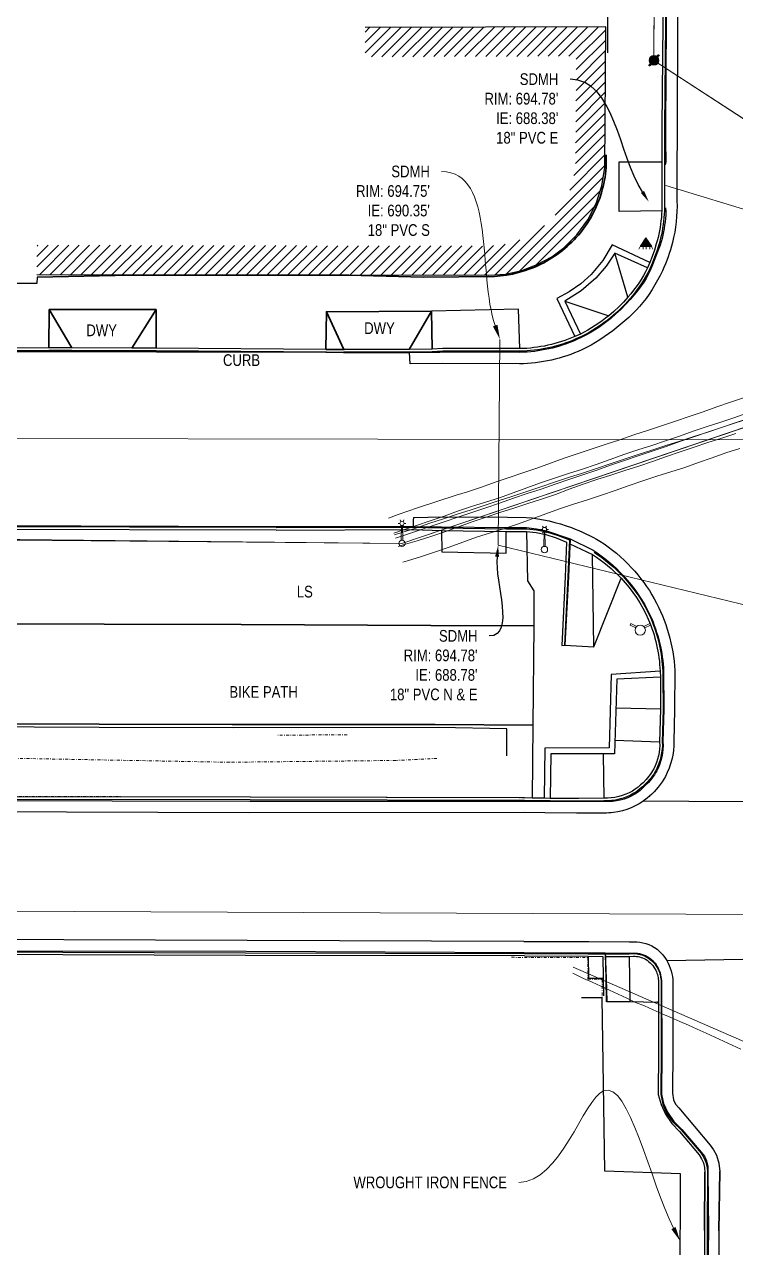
# Model space of a CAD drawing. Header units: feet. Extents: x 6428194 to 6428937, y 1888131 to 1888721.
# Drawn here: x 6428453.9 to 6428575.2, y 1888344.9 to 1888553.7 of the extents above; entities that cross this region are included whole.
import ezdxf
from ezdxf import colors
from ezdxf.entities.mleader import LeaderData, LeaderLine
from ezdxf.lldxf.tags import DXFTag
from ezdxf.math import Vec2, Vec3

# ---------------------------------------------------------------- set-up
doc = ezdxf.new("R2010")
doc.units = ezdxf.units.FT
doc.header["$MEASUREMENT"] = 0
doc.linetypes.add('DASHDOT', pattern=[1, 0.5, -0.25, 0, -0.25])
doc.layers.get('0').update_dxf_attribs({"color": 253})
for name, color, linetype, lineweight in [('V-DETL-PATT-BLDG-', 253, 'Continuous', 13), ('VF-BLDG-LINE-', 253, 'Continuous', 25), ('VF-COMM-OVHD-LINE-', 253, 'OVERHEADCOMM', 15), ('VF-COMM-OVHD-LINE-3D', 253, 'OVERHEADCOMM', 15), ('VF-ELEC-OVHD-LINE-', 253, 'OVERHEADELECTRIC', 15), ('VF-ELEC-OVHD-LINE-3D', 253, 'OVERHEADELECTRIC', 15), ('VF-FENC-LINE-', 253, 'FENCE', 25), ('VF-PVMT-EDGE-LINE-', 253, 'EDGEOFPAVEMENT', 35), ('VF-ROAD-DRIV-LINE-', 253, 'Continuous', 35), ('VF-SSWR-GEOP-LINE-QLB-', 253, 'SEWER', 15), ('VF-STRM-GEOP-LINE-QLB-', 253, 'STORMDRAIN', 15), ('VF-TOPO-BRKL-LINE-', 253, 'DASHDOT', 13), ('VF-TOPO-CONC-EDGE-LINE-', 253, 'Continuous', 25), ('VF-TOPO-CONC-GTFL-LINE-', 253, 'Continuous', 25), ('VF-TOPO-CONC-LIPG-LINE-', 253, 'Continuous', 25), ('VF-TOPO-CONC-TBCB-LINE-', 253, 'Continuous', 25), ('VF-TOPO-CONC-TBWK-LINE-', 253, 'Continuous', 35), ('VF-TOPO-CONC-TFCB-LINE-', 253, 'Continuous', 25), ('VF-TOPO-TEXT-', 253, 'Continuous', 25), ('VN-ELEC-OVHD-', 253, 'Continuous', 13), ('VN-ELEC-POLE-', 253, 'Continuous', 13), ('VN-ELEC-STLT-SYMB-', 253, 'Continuous', 13), ('VN-ELEC-TSIG-SYMB-', 253, 'Continuous', 13)]:
    doc.layers.add(name, color=color, linetype=linetype, lineweight=lineweight)
doc.layers.add('VN-WATR-HYDT-NOPLOT', color=253, linetype='Continuous', lineweight=13, plot=False)
doc.styles.add('NCS1', font='arial.ttf', dxfattribs={"width": 0.8, "height": 0.09375})
doc.styles.add('NCS1-Anno', font='arial.ttf', dxfattribs={"width": 0.8, "height": 0.1})
doc.styles.get("Standard").update_dxf_attribs({"font": 'arial.ttf'})
tags = doc.linetypes.add('EDGEOFPAVEMENT', pattern='A,1,-0.03,["EP",Standard,S=0.08,R=0,X=0,Y=-0.04],-0.16,1', length=2.19).pattern_tags.tags
tags[6] = DXFTag(74, 10)
tags = doc.linetypes.add('FENCE', pattern='A,0.5,-0.03,["X",Standard,S=0.08,R=0,X=0,Y=-0.04],-0.08,0.5', length=1.11).pattern_tags.tags
tags[6] = DXFTag(74, 10)
tags = doc.linetypes.add('OVERHEADCOMM', pattern='A,1,-0.03,["OC",Standard,S=0.08,R=0,X=0,Y=-0.04],-0.16,1', length=2.19).pattern_tags.tags
tags[6] = DXFTag(74, 10)
tags = doc.linetypes.add('OVERHEADELECTRIC', pattern='A,1,-0.03,["OE",Standard,S=0.08,R=0,X=0,Y=-0.04],-0.16,1', length=2.19).pattern_tags.tags
tags[6] = DXFTag(74, 10)
tags = doc.linetypes.add('SEWER', pattern='A,1,-0.03,["SS",Standard,S=0.08,R=0,X=0,Y=-0.04],-0.16,1', length=2.19).pattern_tags.tags
tags[6] = DXFTag(74, 10)
tags = doc.linetypes.add('STORMDRAIN', pattern='A,1,-0.03,["SD",Standard,S=0.08,R=0,X=0,Y=-0.04],-0.16,1', length=2.19).pattern_tags.tags
tags[6] = DXFTag(74, 10)

# ---------------------------------------------------------------- blocks, each defined once
blk = doc.blocks.new('114-Hazeltine CE')
at = {"layer": 'VF-TOPO-CONC-EDGE-LINE-'}
blk.add_lwpolyline([(6428559.54, 1888421.14), (6428567.27, 1888421.09), (6428617.22, 1888420.83), (6428631.37, 1888420.75)], dxfattribs=at)
blk = doc.blocks.new('Traffic Signal')
at = {"color": 0}
for p, q in [((-0.05, 0.081), (-0.059, 0.096)), ((-0.05, 0.075), (0.05, 0.075)), ((0, 0), (-0.05, 0.075)), ((-0.033, 0.081), (-0.033, 0.096)), ((-0.003, 0.081), (-0.003, 0.096)), ((0.05, 0.075), (0, 0)), ((0.023, 0.081), (0.023, 0.096)), ((0.052, 0.079), (0.061, 0.096))]:
    blk.add_line(p, q, dxfattribs=at)
blk.add_solid([(0, 0), (0.05, 0.075), (-0.05, 0.075), (0.05, 0.075)], dxfattribs=at)
blk = doc.blocks.new('Street Light')
at = {"color": 0}
for p, q in [((-0.186, 0.009), (-0.2, 0.017)), ((-0.171, 0.018), (-0.171, 0.034)), ((-0.155, 0.009), (-0.142, 0.017)), ((-0.186, -0.009), (-0.2, -0.017)), ((-0.171, -0.018), (-0.171, -0.034)), ((-0.155, -0.009), (-0.142, -0.017))]:
    blk.add_line(p, q, dxfattribs=at)
for p, q in [((-0.026, 0.006), (-0.153, 0.003)), ((-0.026, -0.006), (-0.153, -0.003))]:
    blk.add_line(p, q)
for centre, radius in [((-0.171, 0), 0.018), ((0, 0), 0.027)]:
    blk.add_circle(centre, radius, dxfattribs=at)

msp = doc.modelspace()

# ---------------------------------------------------------------- hatches: boundary and pattern name
at = {"layer": 'V-DETL-PATT-BLDG-'}
h = msp.add_hatch(dxfattribs=at)
h.set_pattern_fill('ANSI31', color=256, scale=10)
h.set_pattern_definition([(45, (0, 0), (-0.88388347648, 0.88388347648), [])])
h.paths.add_polyline_path([(6428456.04, 1888516), (6428456.03, 1888511), (6428533.15, 1888510.85), (6428535.97, 1888511.06), (6428538.74, 1888511.67), (6428541.39, 1888512.67), (6428543.87, 1888514.03), (6428546.14, 1888515.73), (6428548.13, 1888517.74), (6428550, 1888520.3), (6428551.44, 1888523.12), (6428552.41, 1888526.14), (6428552.89, 1888529.27), (6428553.09, 1888553.28), (6428512, 1888553.14), (6428512.02, 1888548.14), (6428548.05, 1888548.26), (6428547.9, 1888529.67), (6428547.53, 1888527.29), (6428546.81, 1888525.04), (6428545.73, 1888522.93), (6428544.32, 1888521), (6428542.84, 1888519.51), (6428541.15, 1888518.24), (6428539.3, 1888517.22), (6428537.31, 1888516.48), (6428535.25, 1888516.02), (6428532.97, 1888515.85)])
h.paths.add_polyline_path([(6428514.41, 1888602.32), (6428548.28, 1888602.08), (6428548.51, 1888626.11), (6428530.17, 1888626.19), (6428530.2, 1888631.19), (6428553.56, 1888631.09), (6428553.23, 1888597.05), (6428514.37, 1888597.32)])
h.paths.add_polyline_path([(6428658.36, 1888587.18), (6428650.55, 1888587.26), (6428648.88, 1888587.27), (6428644.96, 1888583.37), (6428644.74, 1888574.61), (6428642.99, 1888574.19), (6428642.98, 1888569.82), (6428644.88, 1888569.4), (6428644.88, 1888560.03), (6428677.86, 1888560.03), (6428677.86, 1888555.03), (6428639.88, 1888555.03), (6428639.88, 1888565.38), (6428637.96, 1888565.8), (6428638, 1888578.12), (6428639.84, 1888578.56), (6428640.02, 1888585.5), (6428646.83, 1888592.29), (6428658.41, 1888592.18)])
h.paths.add_polyline_path([(6428662.1, 1888301.27), (6428662.07, 1888296.27), (6428641.25, 1888296.42), (6428641, 1888321.42), (6428653.53, 1888321.45), (6428653.54, 1888316.45), (6428646.05, 1888316.43), (6428646.2, 1888301.38)])
at = {"layer": 'VN-ELEC-POLE-'}
h = msp.add_hatch(color=256, dxfattribs=at)
h.dxf.hatch_style = 1
edge = h.paths.add_edge_path()
edge.add_arc((6428561.3, 1888547.55), 0.815, 0, 360)

# ---------------------------------------------------------------- linework, layer by layer
at = {"layer": 'VF-BLDG-LINE-'}
msp.add_lwpolyline([(6428456.03, 1888511), (6428533.15, 1888510.85), (6428535.97, 1888511.06), (6428538.74, 1888511.67), (6428541.39, 1888512.67), (6428543.87, 1888514.03), (6428546.14, 1888515.73), (6428548.13, 1888517.74), (6428550, 1888520.3), (6428551.44, 1888523.12), (6428552.41, 1888526.14), (6428552.89, 1888529.27), (6428553.09, 1888553.28), (6428512, 1888553.14)], dxfattribs=at)
at = {"layer": 'VF-COMM-OVHD-LINE-', "flags": 128}
for points in [[(6428629.83, 1888502.9), (6428561.3, 1888547.55)], [(6428352.53, 1888466.49), (6428425.87, 1888466.04), (6428518.31, 1888465.08)]]:
    msp.add_lwpolyline(points, dxfattribs=at)
at = {"layer": 'VF-COMM-OVHD-LINE-'}
msp.add_polyline3d([(6428517.19, 1888465.99, 715.42), (6428518.39, 1888466.39, 715.34), (6428520.76, 1888467.18, 715.17), (6428523.13, 1888467.97, 715.06), (6428525.5, 1888468.76, 714.94), (6428527.86, 1888469.56, 714.83), (6428530.23, 1888470.37, 714.73), (6428532.59, 1888471.17, 714.64), (6428534.96, 1888471.98, 714.55), (6428537.33, 1888472.78, 714.48), (6428539.69, 1888473.58, 714.44), (6428542.06, 1888474.37, 714.38), (6428544.43, 1888475.18, 714.3), (6428546.8, 1888475.99, 714.27), (6428549.16, 1888476.8, 714.25), (6428551.53, 1888477.6, 714.23), (6428553.89, 1888478.42, 714.24), (6428556.26, 1888479.22, 714.29), (6428558.63, 1888480.02, 714.27), (6428560.99, 1888480.83, 714.26), (6428563.36, 1888481.64, 714.24), (6428565.72, 1888482.46, 714.31), (6428568.08, 1888483.26, 714.39), (6428570.45, 1888484.07, 714.47), (6428572.81, 1888484.88, 714.6), (6428575.18, 1888485.67, 714.72), (6428577.55, 1888486.45, 714.84)], dxfattribs=at)
at = {"layer": 'VF-COMM-OVHD-LINE-3D'}
msp.add_polyline3d([(6428576.14, 1888378.73, 718.37), (6428574.66, 1888379.42, 718.28), (6428573.18, 1888380.12, 718.19), (6428571.67, 1888380.78, 718.16), (6428570.18, 1888381.45, 718.14), (6428568.68, 1888382.13, 718.12), (6428567.19, 1888382.81, 718.15), (6428565.69, 1888383.48, 718.18), (6428564.2, 1888384.16, 718.2), (6428562.69, 1888384.79, 718.25), (6428561.19, 1888385.46, 718.3), (6428559.69, 1888386.12, 718.38), (6428558.17, 1888386.73, 718.51), (6428556.69, 1888387.43, 718.62), (6428555.21, 1888388.12, 718.73), (6428553.74, 1888388.82, 718.89), (6428552.26, 1888389.51, 719.09), (6428550.77, 1888390.17, 719.28), (6428549.28, 1888390.8, 719.57), (6428547.82, 1888391.52, 719.74), (6428547.46, 1888391.7, 719.79)], dxfattribs=at)
at = {"layer": 'VF-ELEC-OVHD-LINE-'}
msp.add_line((6428561.29, 1888547.55, 694.81), (6428629.82, 1888502.9, 694.85), dxfattribs=at)
msp.add_lwpolyline([(6428561.3, 1888547.55), (6428561.65, 1888631.41), (6428631.02, 1888669.67), (6428671.1, 1888645.96), (6428561.65, 1888631.41)], dxfattribs=at)
at = {"layer": 'VF-ELEC-OVHD-LINE-', "flags": 128}
msp.add_lwpolyline([(6428629.83, 1888502.9), (6428518.31, 1888465.08), (6428352.53, 1888466.49), (6428239.22, 1888466.49)], dxfattribs=at)
at = {"layer": 'VF-ELEC-OVHD-LINE-3D'}
for points in [[(6428515.98, 1888469.41, 735.82), (6428517.68, 1888470, 735.55), (6428520.95, 1888471.14, 735.03), (6428524.24, 1888472.23, 734.55), (6428527.55, 1888473.31, 734.18), (6428529.49, 1888473.91, 734.06), (6428531.86, 1888474.7, 733.89), (6428534.22, 1888475.52, 733.71), (6428536.58, 1888476.31, 733.56), (6428538.95, 1888477.11, 733.42), (6428541.3, 1888477.95, 733.27), (6428543.65, 1888478.79, 733.2), (6428546, 1888479.62, 733.05), (6428548.37, 1888480.44, 732.99), (6428550.74, 1888481.21, 732.95), (6428553.12, 1888482, 732.97), (6428555.49, 1888482.79, 733.01), (6428557.85, 1888483.61, 733.04), (6428560.22, 1888484.38, 733.15), (6428562.6, 1888485.16, 733.28), (6428564.96, 1888485.96, 733.43), (6428567.32, 1888486.76, 733.63), (6428569.68, 1888487.57, 733.8), (6428572.03, 1888488.4, 734.02), (6428574.38, 1888489.21, 734.22), (6428576.74, 1888490.01, 734.45)], [(6428516.9, 1888466.85, 735.54), (6428518.4, 1888467.35, 735.37), (6428520.77, 1888468.13, 735.11), (6428523.12, 1888468.91, 734.83), (6428525.48, 1888469.72, 734.59), (6428527.8, 1888470.59, 734.3), (6428530.16, 1888471.38, 734.08), (6428532.54, 1888472.14, 733.88), (6428534.92, 1888472.89, 733.73), (6428537.28, 1888473.71, 733.61), (6428539.62, 1888474.57, 733.46), (6428541.96, 1888475.43, 733.31), (6428544.33, 1888476.23, 733.16), (6428546.7, 1888477.01, 733.1), (6428549.08, 1888477.78, 733.06), (6428551.45, 1888478.57, 733.09), (6428553.8, 1888479.43, 733.12), (6428556.15, 1888480.26, 733.13), (6428558.53, 1888481.04, 733.17), (6428560.91, 1888481.78, 733.31), (6428563.27, 1888482.58, 733.51), (6428565.63, 1888483.4, 733.67), (6428567.98, 1888484.23, 733.83), (6428570.35, 1888485.02, 733.96), (6428572.72, 1888485.79, 734.14), (6428575.08, 1888486.57, 734.43), (6428577.41, 1888487.41, 734.74)], [(6428517.02, 1888466.53, 724.9), (6428518.31, 1888466.94, 724.75), (6428520.68, 1888467.7, 724.48), (6428523.04, 1888468.51, 724.3), (6428525.39, 1888469.29, 723.97), (6428527.75, 1888470.07, 723.73), (6428530.12, 1888470.84, 723.51), (6428532.48, 1888471.63, 723.35), (6428534.87, 1888472.38, 723.21), (6428537.24, 1888473.15, 723.05), (6428539.61, 1888473.95, 722.92), (6428541.97, 1888474.76, 722.81), (6428544.34, 1888475.55, 722.72), (6428546.72, 1888476.32, 722.66), (6428549.1, 1888477.08, 722.63), (6428551.47, 1888477.86, 722.61), (6428553.83, 1888478.68, 722.6), (6428556.21, 1888479.47, 722.63), (6428558.58, 1888480.26, 722.66), (6428560.96, 1888481.02, 722.73), (6428563.33, 1888481.79, 722.81), (6428565.71, 1888482.56, 722.91), (6428568.09, 1888483.33, 723), (6428570.47, 1888484.09, 723.12), (6428572.84, 1888484.87, 723.26), (6428575.21, 1888485.65, 723.43), (6428577.57, 1888486.43, 723.61)], [(6428517.63, 1888464.57, 735.42), (6428518.5, 1888464.83, 735.31), (6428520.88, 1888465.53, 735.01), (6428523.25, 1888466.26, 734.72), (6428525.61, 1888467.07, 734.5), (6428527.96, 1888467.89, 734.28), (6428530.3, 1888468.74, 734.06), (6428532.65, 1888469.56, 733.84), (6428535.02, 1888470.33, 733.62), (6428537.4, 1888471.09, 733.46), (6428539.77, 1888471.87, 733.38), (6428542.14, 1888472.65, 733.3), (6428544.51, 1888473.44, 733.21), (6428546.84, 1888474.35, 733.13), (6428549.2, 1888475.19, 733.05), (6428551.57, 1888475.97, 733), (6428553.95, 1888476.72, 733.02), (6428556.32, 1888477.53, 733.06), (6428558.7, 1888478.28, 733.19), (6428561.07, 1888479.08, 733.33), (6428563.42, 1888479.9, 733.46), (6428565.78, 1888480.72, 733.59), (6428568.15, 1888481.51, 733.76), (6428570.51, 1888482.29, 733.96), (6428572.88, 1888483.07, 734.16), (6428575.24, 1888483.85, 734.41)], [(6428518.48, 1888461.88, 735.24), (6428519.26, 1888462.12, 735.16), (6428521.64, 1888462.86, 734.93), (6428524, 1888463.64, 734.7), (6428526.35, 1888464.45, 734.44), (6428528.69, 1888465.3, 734.21), (6428531.04, 1888466.13, 733.98), (6428533.42, 1888466.88, 733.81), (6428535.81, 1888467.61, 733.7), (6428538.17, 1888468.43, 733.59), (6428540.52, 1888469.26, 733.49), (6428542.86, 1888470.12, 733.35), (6428545.21, 1888470.97, 733.21), (6428547.58, 1888471.76, 733.18), (6428549.97, 1888472.52, 733.14), (6428552.34, 1888473.3, 733.16), (6428554.7, 1888474.12, 733.25), (6428557.06, 1888474.95, 733.33), (6428559.42, 1888475.77, 733.41), (6428561.78, 1888476.57, 733.48), (6428564.18, 1888477.29, 733.6), (6428566.55, 1888478.05, 733.79), (6428568.9, 1888478.87, 734.03), (6428571.25, 1888479.69, 734.25), (6428573.58, 1888480.55, 734.5), (6428575.96, 1888481.3, 734.71)]]:
    msp.add_polyline3d(points, dxfattribs=at)
at = {"layer": 'VF-FENC-LINE-'}
for p, q in [((6428553.45, 1888548.85), (6428553.37, 1888596.86)), ((6428552.44, 1888387.52), (6428548.91, 1888387.52)), ((6428552.93, 1888357.9), (6428552.44, 1888387.52))]:
    msp.add_line(p, q, dxfattribs=at)
for points in [[(6428456.07, 1888510.52), (6428455.99, 1888509.45), (6428397.59, 1888509.44), (6428388.19, 1888509.59)], [(6428489.48, 1888433.58), (6428466.65, 1888433.67), (6428422.16, 1888433.9), (6428376.42, 1888433.94), (6428330.59, 1888434.14), (6428293.15, 1888434.16), (6428246.38, 1888434.19)], [(6428536.18, 1888428.83), (6428536.22, 1888433.43), (6428524.56, 1888433.63), (6428489.48, 1888433.58)], [(6428565.76, 1888322.07), (6428565.77, 1888338.35), (6428565.81, 1888357.47), (6428552.93, 1888357.9)]]:
    msp.add_lwpolyline(points, dxfattribs=at)
at = {"layer": 'VF-PVMT-EDGE-LINE-', "flags": 128}
for points in [[(6428505.42, 1888497.71), (6428476.4, 1888497.8), (6428472.15, 1888497.83), (6428458.02, 1888497.86), (6428449.3, 1888497.85), (6428405.47, 1888497.94), (6428391.39, 1888498.07), (6428360.79, 1888498.13), (6428324.17, 1888498.13), (6428254.43, 1888498.31)], [(6428505.42, 1888497.71), (6428508.35, 1888497.68), (6428519.57, 1888497.66)], [(6428520.23, 1888467.99), (6428496.77, 1888467.89), (6428446.85, 1888468.09), (6428402.32, 1888468.19), (6428355.33, 1888468.29), (6428296.9, 1888468.38), (6428249.42, 1888468.49)], [(6428490.87, 1888451.24), (6428467.49, 1888451.29), (6428421.58, 1888451.38), (6428364.33, 1888451.6), (6428329.37, 1888451.71), (6428294.63, 1888451.71), (6428246.49, 1888451.76)], [(6428540.78, 1888451.02), (6428523.25, 1888451.05), (6428490.87, 1888451.24)], [(6428489.36, 1888434.18), (6428466.64, 1888434.2), (6428422.07, 1888434.35), (6428402.24, 1888434.49), (6428399.21, 1888434.43), (6428376.09, 1888434.47), (6428330.42, 1888434.51), (6428296.46, 1888434.7), (6428293.61, 1888434.66), (6428246.38, 1888434.71)], [(6428540.66, 1888434.03), (6428523.96, 1888434.17), (6428489.36, 1888434.18)]]:
    msp.add_lwpolyline(points, dxfattribs=at)
at = {"layer": 'VF-ROAD-DRIV-LINE-'}
for p, q in [((6428458.14, 1888505), (6428476.36, 1888505)), ((6428523.34, 1888504.71), (6428505.42, 1888504.63))]:
    msp.add_line(p, q, dxfattribs=at)
for points in [[(6428461.96, 1888498.47), (6428458.14, 1888505), (6428458.08, 1888498.49)], [(6428476.38, 1888498.41), (6428476.36, 1888505), (6428472.2, 1888498.43)], [(6428523.44, 1888498.24), (6428523.34, 1888504.71), (6428519.51, 1888498.19)]]:
    msp.add_lwpolyline(points, dxfattribs=at)
msp.add_lwpolyline([(6428505.32, 1888498.18), (6428508.41, 1888498.18), (6428505.42, 1888504.63), (6428505.32, 1888498.18)], close=True, dxfattribs=at)
at = {"layer": 'VF-SSWR-GEOP-LINE-QLB-'}
msp.add_line((6428263.94, 1888483.36, 695.27), (6428578.99, 1888482.74, 695.46), dxfattribs=at)
at = {"layer": 'VF-STRM-GEOP-LINE-QLB-'}
for p, q in [((6428563.33, 1888526.16), (6428588.4, 1888518.53)), ((6428534.72, 1888464.8), (6428535.03, 1888499.91)), ((6428534.72, 1888464.8), (6428588.15, 1888451.82)), ((6428346.82, 1888402.73), (6428587.8, 1888401.71))]:
    msp.add_line(p, q, dxfattribs=at)
at = {"layer": 'VF-TOPO-BRKL-LINE-'}
msp.add_line((6428508.95, 1888432.41), (6428496.88, 1888432.34), dxfattribs=at)
for points in [[(6428524.24, 1888428.38), (6428517.24, 1888428.03), (6428488.84, 1888427.72), (6428434.97, 1888428.71), (6428401.76, 1888428.4), (6428338.22, 1888429.04)], [(6428540.33, 1888421.67), (6428377.23, 1888422.08), (6428332.97, 1888422.18), (6428332.75, 1888425.13)], [(6428536.99, 1888394.42), (6428550, 1888394.37), (6428550.01, 1888390.69), (6428552.45, 1888390.63), (6428552.44, 1888387.52)]]:
    msp.add_lwpolyline(points, dxfattribs=at)
at = {"layer": 'VF-TOPO-CONC-EDGE-LINE-'}
for p, q in [((6428556.85, 1888507.12), (6428554.64, 1888514.65)), ((6428546.08, 1888506.44), (6428553.61, 1888503.96)), ((6428551.04, 1888447.4), (6428550.82, 1888463.2)), ((6428562.41, 1888436.77), (6428554.83, 1888436.96)), ((6428562.27, 1888431.17), (6428554.65, 1888431.42)), ((6428552.63, 1888429.03), (6428552.76, 1888421.57)), ((6428557.09, 1888394.55), (6428557.18, 1888386.88))]:
    msp.add_line(p, q, dxfattribs=at)
for points in [[(6428562.65, 1888521.88), (6428555.39, 1888521.75), (6428555.35, 1888530.24), (6428562.67, 1888530.24)], [(6428560.58, 1888513.05), (6428554.18, 1888516.03), (6428552.58, 1888513.37), (6428550.59, 1888510.99), (6428548.81, 1888509.39), (6428546.85, 1888508.01), (6428544.74, 1888506.88), (6428547.79, 1888500.39)], [(6428560.18, 1888512.13), (6428554.64, 1888514.65), (6428553.15, 1888512.4), (6428551.39, 1888510.36), (6428548.89, 1888508.19), (6428546.08, 1888506.44), (6428548.74, 1888500.83)], [(6428538.42, 1888498.33), (6428538.2, 1888505.09), (6428523.34, 1888504.71)], [(6428525.07, 1888467.29), (6428525.13, 1888463.62), (6428536.11, 1888463.42), (6428536.06, 1888467.1)], [(6428539.56, 1888467.13), (6428539.7, 1888458.67), (6428540.81, 1888457.01), (6428540.78, 1888451.02), (6428540.66, 1888434.03), (6428540.54, 1888421.57)], [(6428547.01, 1888465.85), (6428546.71, 1888459.45), (6428546.11, 1888447.69), (6428551.04, 1888447.4), (6428555.71, 1888459.12)], [(6428562.34, 1888443.25), (6428553.98, 1888442.73), (6428553.64, 1888430.17), (6428542.67, 1888430.11), (6428542.54, 1888421.6)], [(6428562.39, 1888442.23), (6428554.99, 1888441.88), (6428554.58, 1888429.18), (6428543.68, 1888429.18), (6428543.58, 1888421.56)], [(6428550.08, 1888394.59), (6428550.14, 1888390.87), (6428552.66, 1888390.86)], [(6428552.95, 1888395.18), (6428552.98, 1888395.16), (6428553.13, 1888390.79), (6428553.28, 1888386.9), (6428557.18, 1888386.88), (6428561.83, 1888386.79)], [(6428563.48, 1888393.86), (6428625.16, 1888394.95), (6428626.79, 1888393.87)]]:
    msp.add_lwpolyline(points, dxfattribs=at)
for p in [(6428560.53, 1888421.91), (6428553.14, 1888394.55), (6428561.83, 1888386.79)]:
    msp.add_point(p, dxfattribs=at)
at = {"layer": 'VF-TOPO-CONC-GTFL-LINE-'}
for points in [[(6428563.85, 1888632.69), (6428563.8, 1888609.06), (6428563.58, 1888586.01), (6428563.46, 1888581.74), (6428563.4, 1888557.9), (6428563.36, 1888553.89), (6428563.28, 1888536.14), (6428563.28, 1888533.74)], [(6428563.28, 1888533.74), (6428563.33, 1888530.2), (6428563.22, 1888529.69)], [(6428563.25, 1888522.35), (6428563.34, 1888521.73), (6428563.31, 1888521.15), (6428563.26, 1888520.57), (6428563.2, 1888520), (6428563.12, 1888519.42), (6428563.04, 1888518.85), (6428562.93, 1888518.28), (6428562.81, 1888517.71), (6428562.68, 1888517.15), (6428562.52, 1888516.57), (6428562.34, 1888516), (6428562.15, 1888515.43), (6428561.93, 1888514.87), (6428561.04, 1888512.63), (6428560.65, 1888511.65), (6428560.33, 1888510.97), (6428559.96, 1888510.31), (6428559.56, 1888509.68), (6428559.13, 1888509.05), (6428558.67, 1888508.45), (6428558.2, 1888507.85), (6428557.22, 1888506.7), (6428556.45, 1888505.85), (6428555.65, 1888505.03), (6428554.81, 1888504.25), (6428553.94, 1888503.5), (6428553.27, 1888502.97), (6428552.58, 1888502.45), (6428551.87, 1888501.96), (6428551.15, 1888501.49), (6428550.41, 1888501.05), (6428549.66, 1888500.63), (6428548.9, 1888500.23), (6428548.12, 1888499.87), (6428547.55, 1888499.62), (6428546.97, 1888499.39), (6428546.38, 1888499.17), (6428545.79, 1888498.97), (6428545.19, 1888498.78), (6428544.59, 1888498.6), (6428543.98, 1888498.44), (6428543.37, 1888498.3), (6428542.76, 1888498.17), (6428542.14, 1888498.05), (6428541.52, 1888497.95), (6428540.9, 1888497.87), (6428540.28, 1888497.8), (6428539.66, 1888497.75), (6428539.03, 1888497.71), (6428538.41, 1888497.69), (6428536.44, 1888497.73), (6428524.79, 1888497.65)], [(6428524.79, 1888497.65), (6428519.57, 1888497.66)], [(6428520.29, 1888469.52), (6428520.19, 1888469), (6428520.23, 1888467.99), (6428525.06, 1888467.92), (6428536.25, 1888467.8)], [(6428535.9, 1888467.71), (6428536.25, 1888467.8), (6428539.53, 1888467.77), (6428541.24, 1888467.56), (6428542.94, 1888467.23), (6428547.01, 1888465.85)], [(6428547.01, 1888465.85), (6428550.91, 1888463.95), (6428551.61, 1888463.48), (6428552.29, 1888462.98), (6428552.97, 1888462.46), (6428553.62, 1888461.92), (6428554.26, 1888461.37), (6428554.88, 1888460.79), (6428555.48, 1888460.19), (6428556.06, 1888459.58), (6428556.74, 1888458.81), (6428557.4, 1888458.01), (6428558.03, 1888457.19), (6428558.63, 1888456.34), (6428559.19, 1888455.48), (6428559.72, 1888454.59), (6428560.21, 1888453.68), (6428560.66, 1888452.75), (6428560.91, 1888452.19), (6428561.14, 1888451.62), (6428561.36, 1888451.05), (6428561.57, 1888450.47), (6428561.76, 1888449.89), (6428561.94, 1888449.3), (6428562.11, 1888448.7), (6428562.26, 1888448.1), (6428562.4, 1888447.5), (6428562.52, 1888446.9), (6428562.63, 1888446.29), (6428562.72, 1888445.68), (6428562.8, 1888445.07), (6428562.86, 1888444.46), (6428562.91, 1888443.85), (6428562.94, 1888443.24), (6428562.97, 1888436.78), (6428562.84, 1888431.2), (6428562.86, 1888430.57), (6428562.83, 1888429.93), (6428562.76, 1888429.3), (6428562.65, 1888428.66), (6428562.49, 1888428.04), (6428562.3, 1888427.43), (6428562.06, 1888426.84), (6428561.79, 1888426.27), (6428561.59, 1888425.91), (6428561.37, 1888425.56), (6428561.13, 1888425.22), (6428560.88, 1888424.89), (6428560.62, 1888424.57), (6428560.35, 1888424.26), (6428559.77, 1888423.67), (6428559.36, 1888423.29), (6428558.93, 1888422.92), (6428558.48, 1888422.58), (6428558.01, 1888422.27), (6428557.72, 1888422.1), (6428557.43, 1888421.95), (6428556.82, 1888421.67), (6428556.19, 1888421.44), (6428555.54, 1888421.26), (6428554.88, 1888421.12), (6428554.22, 1888421.03), (6428553.55, 1888421), (6428553.22, 1888421), (6428552.89, 1888421.01), (6428548.39, 1888421)], [(6428539.2, 1888421.03), (6428492.36, 1888421.01), (6428445.29, 1888421.16), (6428399.53, 1888421.29), (6428348.2, 1888421.43), (6428332.75, 1888421.39), (6428328.11, 1888421.41)], [(6428548.39, 1888421), (6428542.63, 1888421.01), (6428539.2, 1888421.03)], [(6428539.13, 1888395.21), (6428491.74, 1888395.42), (6428444.87, 1888395.48), (6428399.92, 1888395.65), (6428346.79, 1888395.8), (6428303.34, 1888395.95), (6428254.2, 1888396.05)], [(6428539.13, 1888395.21), (6428549.99, 1888395.18), (6428552.95, 1888395.18), (6428552.98, 1888395.16), (6428557.08, 1888395.14), (6428557.8, 1888395.15), (6428558.15, 1888395.14), (6428558.49, 1888395.11), (6428558.84, 1888395.05), (6428559.18, 1888394.96), (6428559.51, 1888394.85), (6428559.84, 1888394.72), (6428560.15, 1888394.56), (6428560.44, 1888394.38), (6428560.67, 1888394.21), (6428560.89, 1888394.03), (6428561.1, 1888393.83), (6428561.29, 1888393.62), (6428561.48, 1888393.4), (6428561.65, 1888393.17), (6428561.81, 1888392.93), (6428561.95, 1888392.68), (6428562.1, 1888392.38), (6428562.23, 1888392.08), (6428562.34, 1888391.76), (6428562.43, 1888391.44), (6428562.5, 1888391.11), (6428562.55, 1888390.78), (6428562.58, 1888390.45), (6428562.59, 1888390.12), (6428562.62, 1888378.06), (6428562.58, 1888371.06), (6428562.95, 1888369.49), (6428563.59, 1888368), (6428564.68, 1888366.39), (6428566.07, 1888365.03), (6428569.36, 1888361.13), (6428569.9, 1888360.45), (6428570.28, 1888359.66), (6428570.49, 1888358.73), (6428570.48, 1888357.78), (6428570.6, 1888347.82), (6428570.48, 1888357.78)], [(6428570.6, 1888347.82), (6428570.51, 1888340.79), (6428570.41, 1888318.15), (6428570.9, 1888307.98)]]:
    msp.add_lwpolyline(points, dxfattribs=at)
at = {"layer": 'VF-TOPO-CONC-LIPG-LINE-'}
for points in [[(6428565.81, 1888632.76), (6428565.58, 1888608.95), (6428565.44, 1888586.06), (6428565.45, 1888581.64), (6428565.29, 1888557.02), (6428565.31, 1888553.84), (6428565.25, 1888536.02), (6428565.28, 1888534.3)], [(6428565.28, 1888534.3), (6428565.21, 1888529.93), (6428565.22, 1888523.56), (6428565.23, 1888522.66), (6428565.22, 1888521.76), (6428565.17, 1888520.87), (6428565.09, 1888519.97), (6428564.98, 1888519.07), (6428564.84, 1888518.19), (6428564.66, 1888517.3), (6428564.46, 1888516.43), (6428564.3, 1888515.81), (6428564.12, 1888515.2), (6428563.92, 1888514.59), (6428563.71, 1888513.98), (6428563.48, 1888513.38), (6428563.25, 1888512.79), (6428562.99, 1888512.2), (6428562.73, 1888511.62), (6428562.33, 1888510.8), (6428561.91, 1888510), (6428561.47, 1888509.2), (6428561, 1888508.42), (6428560.5, 1888507.66), (6428559.97, 1888506.92), (6428559.42, 1888506.2), (6428558.84, 1888505.5), (6428558.4, 1888505.01), (6428557.94, 1888504.54), (6428557.47, 1888504.08), (6428556.99, 1888503.63), (6428555.99, 1888502.77), (6428554.97, 1888501.94), (6428554.27, 1888501.4), (6428553.55, 1888500.87), (6428552.83, 1888500.35), (6428552.08, 1888499.86), (6428551.33, 1888499.38), (6428550.56, 1888498.94), (6428549.78, 1888498.52), (6428548.98, 1888498.13), (6428548.36, 1888497.85), (6428547.73, 1888497.59), (6428547.09, 1888497.35), (6428546.44, 1888497.12), (6428545.79, 1888496.91), (6428545.13, 1888496.72), (6428544.47, 1888496.54), (6428543.8, 1888496.38), (6428543.13, 1888496.24), (6428542.45, 1888496.11), (6428541.77, 1888496), (6428541.09, 1888495.91), (6428540.41, 1888495.84), (6428539.73, 1888495.79), (6428539.05, 1888495.75), (6428538.37, 1888495.73), (6428525.17, 1888495.8), (6428519.69, 1888495.76), (6428519.57, 1888497.66)], [(6428520.29, 1888469.52), (6428525.14, 1888469.61), (6428536.33, 1888469.56), (6428539.52, 1888469.53), (6428540.5, 1888469.42), (6428541.49, 1888469.28), (6428542.47, 1888469.11), (6428543.44, 1888468.91), (6428544.4, 1888468.67), (6428545.36, 1888468.4), (6428546.31, 1888468.1), (6428547.24, 1888467.77), (6428547.86, 1888467.53), (6428548.48, 1888467.28), (6428549.09, 1888467.02), (6428549.7, 1888466.74), (6428550.3, 1888466.44), (6428550.89, 1888466.14), (6428551.47, 1888465.81), (6428552.04, 1888465.47), (6428552.78, 1888464.99), (6428553.51, 1888464.48), (6428554.22, 1888463.95), (6428554.91, 1888463.39), (6428555.58, 1888462.81), (6428556.23, 1888462.2), (6428556.86, 1888461.58), (6428557.47, 1888460.94), (6428558.02, 1888460.33), (6428558.56, 1888459.7), (6428559.08, 1888459.05), (6428559.57, 1888458.39), (6428560.05, 1888457.71), (6428560.51, 1888457.02), (6428560.95, 1888456.32), (6428561.36, 1888455.6), (6428561.74, 1888454.9), (6428562.09, 1888454.19), (6428562.43, 1888453.46), (6428562.75, 1888452.73), (6428563.04, 1888451.98), (6428563.32, 1888451.22), (6428563.57, 1888450.46), (6428563.8, 1888449.69), (6428564.01, 1888448.91), (6428564.2, 1888448.13), (6428564.36, 1888447.34), (6428564.51, 1888446.55), (6428564.62, 1888445.76), (6428564.72, 1888444.97), (6428564.79, 1888444.17), (6428564.84, 1888443.38), (6428564.79, 1888436.69), (6428564.68, 1888431.28), (6428564.67, 1888430.51), (6428564.61, 1888429.73), (6428564.5, 1888428.95), (6428564.35, 1888428.19), (6428564.14, 1888427.43), (6428563.89, 1888426.69), (6428563.58, 1888425.97), (6428563.24, 1888425.28), (6428562.97, 1888424.81), (6428562.68, 1888424.35), (6428562.37, 1888423.91), (6428562.04, 1888423.47), (6428561.68, 1888423.06), (6428561.32, 1888422.66), (6428560.93, 1888422.27), (6428560.53, 1888421.91), (6428560.12, 1888421.57), (6428559.69, 1888421.24), (6428559.25, 1888420.93), (6428558.79, 1888420.65), (6428558.45, 1888420.46), (6428558.11, 1888420.28), (6428557.76, 1888420.11), (6428557.4, 1888419.95), (6428556.67, 1888419.68), (6428555.92, 1888419.45), (6428555.15, 1888419.27), (6428554.38, 1888419.14), (6428553.99, 1888419.09), (6428553.6, 1888419.06), (6428553.22, 1888419.04), (6428552.83, 1888419.04), (6428548.08, 1888419.04), (6428542.69, 1888419.09), (6428539.13, 1888419.17)], [(6428539.13, 1888419.17), (6428492.3, 1888419.11), (6428445.36, 1888419.27), (6428399.38, 1888419.35), (6428347.91, 1888419.48), (6428328.09, 1888419.54), (6428304.03, 1888419.63), (6428254.88, 1888419.76)], [(6428539.12, 1888397.12), (6428491.87, 1888397.31), (6428444.91, 1888397.44), (6428399.92, 1888397.5), (6428346.67, 1888397.73), (6428303.45, 1888397.85), (6428254.35, 1888397.93)], [(6428539.12, 1888397.12), (6428550.16, 1888397.12), (6428557.09, 1888397.07), (6428557.82, 1888397.04), (6428558.35, 1888397.04), (6428558.88, 1888397), (6428559.41, 1888396.91), (6428559.93, 1888396.77), (6428560.44, 1888396.59), (6428560.93, 1888396.36), (6428561.4, 1888396.1), (6428561.83, 1888395.8), (6428562.08, 1888395.6), (6428562.31, 1888395.38), (6428562.53, 1888395.15), (6428562.75, 1888394.91), (6428562.95, 1888394.66), (6428563.13, 1888394.4), (6428563.48, 1888393.86), (6428563.71, 1888393.44), (6428563.92, 1888393), (6428564.09, 1888392.55), (6428564.24, 1888392.09), (6428564.36, 1888391.62), (6428564.45, 1888391.14), (6428564.51, 1888390.66), (6428564.54, 1888390.18), (6428564.5, 1888378.58), (6428564.46, 1888371.2), (6428564.61, 1888370.09), (6428564.98, 1888369.34), (6428565.54, 1888368.71), (6428570.87, 1888362.33), (6428571.47, 1888361.53), (6428571.95, 1888360.65), (6428572.39, 1888359.29), (6428572.53, 1888357.87), (6428572.38, 1888347.7), (6428572.53, 1888357.87)], [(6428572.38, 1888347.7), (6428572.37, 1888341.04), (6428572.32, 1888318.16), (6428572.58, 1888308.12), (6428570.9, 1888307.98)]]:
    msp.add_lwpolyline(points, dxfattribs=at)
at = {"layer": 'VF-TOPO-CONC-TBCB-LINE-'}
msp.add_line((6428505.32, 1888498.18), (6428508.41, 1888498.18), dxfattribs=at)
for points in [[(6428563.45, 1888632.53), (6428563.11, 1888608.99), (6428562.97, 1888586.23), (6428562.98, 1888581.69), (6428562.81, 1888557.94), (6428562.82, 1888553.9), (6428562.66, 1888536.17), (6428562.65, 1888533.44)], [(6428562.65, 1888533.44), (6428562.67, 1888530.24), (6428562.65, 1888521.88), (6428562.61, 1888521.3), (6428562.56, 1888520.72), (6428562.5, 1888520.14), (6428562.43, 1888519.56), (6428562.34, 1888518.99), (6428562.23, 1888518.42), (6428562.12, 1888517.85), (6428561.99, 1888517.28), (6428561.85, 1888516.74), (6428561.7, 1888516.2), (6428561.37, 1888515.14), (6428560.99, 1888514.09), (6428560.58, 1888513.05), (6428560.18, 1888512.13), (6428559.85, 1888511.46), (6428559.49, 1888510.79), (6428559.1, 1888510.15), (6428558.69, 1888509.51), (6428558.25, 1888508.9), (6428557.8, 1888508.29), (6428557.33, 1888507.7), (6428556.85, 1888507.12), (6428556.09, 1888506.28), (6428555.3, 1888505.47), (6428554.47, 1888504.69), (6428553.61, 1888503.96), (6428553.04, 1888503.51), (6428552.46, 1888503.08), (6428551.87, 1888502.66), (6428551.26, 1888502.26), (6428550.65, 1888501.87), (6428550.02, 1888501.51), (6428549.39, 1888501.16), (6428548.74, 1888500.83), (6428547.79, 1888500.39), (6428547.24, 1888500.16), (6428546.68, 1888499.94), (6428546.11, 1888499.73), (6428545.54, 1888499.54), (6428544.96, 1888499.36), (6428544.38, 1888499.19), (6428543.79, 1888499.04), (6428543.21, 1888498.9), (6428542.61, 1888498.78), (6428542.02, 1888498.67), (6428541.42, 1888498.58), (6428540.82, 1888498.5), (6428540.22, 1888498.43), (6428539.62, 1888498.38), (6428539.02, 1888498.35), (6428538.42, 1888498.33), (6428525.24, 1888498.35), (6428523.44, 1888498.24), (6428519.51, 1888498.19), (6428508.41, 1888498.18)], [(6428505.32, 1888498.18), (6428476.38, 1888498.41), (6428472.2, 1888498.43), (6428461.96, 1888498.47), (6428458.08, 1888498.49), (6428449.19, 1888498.42), (6428419.94, 1888498.53), (6428415.88, 1888498.59), (6428395.6, 1888498.76), (6428391.39, 1888498.7), (6428360.64, 1888498.72), (6428328.28, 1888498.68), (6428324.02, 1888498.68), (6428262.71, 1888498.77)], [(6428496.82, 1888467.34), (6428446.69, 1888467.47), (6428402.34, 1888467.66), (6428355.33, 1888467.77), (6428297.13, 1888467.76), (6428249.51, 1888467.95)], [(6428496.82, 1888467.34), (6428520.19, 1888467.43), (6428525.07, 1888467.29), (6428536.06, 1888467.1), (6428539.56, 1888467.13), (6428541.21, 1888466.95), (6428542.83, 1888466.62), (6428544.63, 1888466.06), (6428546.37, 1888465.31), (6428546.14, 1888459.4), (6428545.58, 1888447.66), (6428546.11, 1888447.69)], [(6428546.97, 1888465.02), (6428550.82, 1888463.2), (6428551.48, 1888462.76), (6428552.13, 1888462.3), (6428552.77, 1888461.82), (6428553.39, 1888461.31), (6428554, 1888460.79), (6428554.59, 1888460.25), (6428555.16, 1888459.69), (6428555.71, 1888459.12), (6428556.41, 1888458.34), (6428557.08, 1888457.53), (6428557.71, 1888456.69), (6428558.32, 1888455.82), (6428558.88, 1888454.93), (6428559.41, 1888454.01), (6428559.89, 1888453.08), (6428560.33, 1888452.13), (6428560.55, 1888451.61), (6428560.76, 1888451.07), (6428560.96, 1888450.54), (6428561.14, 1888450), (6428561.31, 1888449.45), (6428561.47, 1888448.9), (6428561.62, 1888448.34), (6428561.75, 1888447.78), (6428561.87, 1888447.22), (6428561.98, 1888446.66), (6428562.07, 1888446.09), (6428562.15, 1888445.53), (6428562.22, 1888444.96), (6428562.27, 1888444.39), (6428562.31, 1888443.82), (6428562.34, 1888443.25), (6428562.39, 1888442.23), (6428562.41, 1888436.77), (6428562.27, 1888431.17), (6428562.28, 1888430.58), (6428562.24, 1888429.99), (6428562.17, 1888429.4), (6428562.06, 1888428.82), (6428561.91, 1888428.24), (6428561.72, 1888427.68), (6428561.5, 1888427.13), (6428561.25, 1888426.6), (6428561.07, 1888426.27), (6428560.87, 1888425.96), (6428560.66, 1888425.65), (6428560.44, 1888425.35), (6428560.21, 1888425.05), (6428559.97, 1888424.77), (6428559.45, 1888424.23), (6428559.02, 1888423.84), (6428558.58, 1888423.46), (6428558.11, 1888423.12), (6428557.62, 1888422.81), (6428557.07, 1888422.51), (6428556.49, 1888422.25), (6428555.89, 1888422.03), (6428555.28, 1888421.85), (6428554.65, 1888421.72), (6428554.02, 1888421.62), (6428553.39, 1888421.57), (6428552.76, 1888421.57), (6428548.48, 1888421.54)], [(6428539.19, 1888421.63), (6428492.4, 1888421.76), (6428445.36, 1888421.8), (6428399.63, 1888421.9), (6428348.03, 1888422.02), (6428332.72, 1888422.11), (6428328.23, 1888422.15), (6428303.88, 1888422.16), (6428254.8, 1888422.28)], [(6428548.48, 1888421.54), (6428543.58, 1888421.56), (6428542.54, 1888421.6), (6428540.54, 1888421.57), (6428539.19, 1888421.63)], [(6428539.2, 1888394.65), (6428491.62, 1888394.73), (6428444.83, 1888394.88), (6428399.98, 1888394.98), (6428345.24, 1888395.21), (6428303.26, 1888395.3), (6428254.23, 1888395.4)], [(6428539.2, 1888394.65), (6428550.08, 1888394.59), (6428552.56, 1888394.57), (6428552.66, 1888390.86), (6428552.69, 1888387.84)], [(6428553.14, 1888394.55), (6428557.09, 1888394.55), (6428557.79, 1888394.61), (6428558.06, 1888394.6), (6428558.32, 1888394.58), (6428558.59, 1888394.54), (6428558.85, 1888394.48), (6428559.11, 1888394.4), (6428559.37, 1888394.31), (6428559.61, 1888394.2), (6428559.85, 1888394.08), (6428560.12, 1888393.91), (6428560.39, 1888393.72), (6428560.63, 1888393.5), (6428560.86, 1888393.27), (6428561.08, 1888393.02), (6428561.27, 1888392.76), (6428561.45, 1888392.48), (6428561.6, 1888392.2), (6428561.71, 1888391.97), (6428561.8, 1888391.73), (6428561.88, 1888391.48), (6428561.95, 1888391.23), (6428562, 1888390.97), (6428562.04, 1888390.72), (6428562.06, 1888390.46), (6428562.07, 1888390.2), (6428562.09, 1888378.21), (6428562.02, 1888371.02), (6428562.51, 1888369.3), (6428563.25, 1888367.67), (6428564.32, 1888366.07), (6428565.64, 1888364.67), (6428568.99, 1888360.69), (6428569.42, 1888360.04), (6428569.73, 1888359.33), (6428569.92, 1888358.55), (6428569.96, 1888357.74), (6428569.92, 1888347.81), (6428569.96, 1888357.74)], [(6428569.92, 1888347.81), (6428569.9, 1888340.79)]]:
    msp.add_lwpolyline(points, dxfattribs=at)
at = {"layer": 'VF-TOPO-CONC-TBWK-LINE-'}
for points in [[(6428553.14, 1888531.42), (6428553.15, 1888529.26), (6428553.1, 1888528.71), (6428553.04, 1888528.17), (6428552.96, 1888527.62), (6428552.86, 1888527.08), (6428552.75, 1888526.54), (6428552.63, 1888526.01), (6428552.49, 1888525.48), (6428552.34, 1888524.95), (6428552.04, 1888524.03), (6428551.69, 1888523.13), (6428551.3, 1888522.23), (6428550.87, 1888521.36), (6428550.39, 1888520.51), (6428549.88, 1888519.69), (6428549.33, 1888518.89), (6428548.74, 1888518.12), (6428548.4, 1888517.71), (6428548.04, 1888517.3), (6428547.67, 1888516.91), (6428547.29, 1888516.52), (6428546.9, 1888516.14), (6428546.5, 1888515.78), (6428546.09, 1888515.42), (6428545.67, 1888515.08), (6428545.24, 1888514.74), (6428544.8, 1888514.42), (6428544.35, 1888514.11), (6428543.9, 1888513.81), (6428543.44, 1888513.53), (6428542.97, 1888513.25), (6428542.5, 1888513), (6428542.02, 1888512.75), (6428541.56, 1888512.53), (6428541.09, 1888512.32), (6428540.61, 1888512.12), (6428540.13, 1888511.93), (6428539.15, 1888511.59), (6428538.15, 1888511.31), (6428537.14, 1888511.07), (6428536.12, 1888510.88), (6428535.61, 1888510.81), (6428535.1, 1888510.75), (6428534.58, 1888510.7), (6428534.07, 1888510.67), (6428521.94, 1888510.54)], [(6428521.94, 1888510.54), (6428509.26, 1888510.87), (6428472.03, 1888510.85), (6428456.07, 1888510.52)]]:
    msp.add_lwpolyline(points, dxfattribs=at)
at = {"layer": 'VF-TOPO-CONC-TFCB-LINE-'}
msp.add_line((6428505.32, 1888497.73), (6428508.41, 1888497.73), dxfattribs=at)
for points in [[(6428563.84, 1888632.53), (6428563.56, 1888608.99), (6428563.42, 1888586.23), (6428563.43, 1888581.69), (6428563.26, 1888557.94), (6428563.27, 1888553.9), (6428563.11, 1888536.17), (6428563.1, 1888533.44)], [(6428563.1, 1888533.44), (6428563.12, 1888530.24), (6428563.1, 1888521.87), (6428563.06, 1888521.27), (6428563.01, 1888520.68), (6428562.95, 1888520.09), (6428562.87, 1888519.5), (6428562.78, 1888518.92), (6428562.68, 1888518.33), (6428562.56, 1888517.75), (6428562.43, 1888517.18), (6428562.29, 1888516.62), (6428562.14, 1888516.07), (6428561.8, 1888514.99), (6428561.41, 1888513.93), (6428561, 1888512.88), (6428560.59, 1888511.94), (6428560.25, 1888511.25), (6428559.88, 1888510.57), (6428559.48, 1888509.91), (6428559.06, 1888509.26), (6428558.62, 1888508.63), (6428558.16, 1888508.02), (6428557.68, 1888507.41), (6428557.19, 1888506.83), (6428556.42, 1888505.97), (6428555.61, 1888505.15), (6428554.77, 1888504.36), (6428553.9, 1888503.61), (6428553.32, 1888503.15), (6428552.73, 1888502.71), (6428552.12, 1888502.29), (6428551.51, 1888501.88), (6428550.88, 1888501.49), (6428550.24, 1888501.11), (6428549.6, 1888500.76), (6428548.94, 1888500.43), (6428547.97, 1888499.98), (6428547.41, 1888499.74), (6428546.84, 1888499.52), (6428546.26, 1888499.3), (6428545.68, 1888499.11), (6428545.09, 1888498.93), (6428544.5, 1888498.76), (6428543.9, 1888498.6), (6428543.3, 1888498.46), (6428542.7, 1888498.34), (6428542.09, 1888498.23), (6428541.48, 1888498.13), (6428540.87, 1888498.05), (6428540.26, 1888497.99), (6428539.65, 1888497.94), (6428539.04, 1888497.9), (6428538.43, 1888497.88), (6428525.25, 1888497.9), (6428523.46, 1888497.79), (6428519.51, 1888497.74), (6428508.41, 1888497.73)], [(6428505.31, 1888497.73), (6428476.38, 1888497.96), (6428472.2, 1888497.98), (6428461.96, 1888498.02), (6428458.08, 1888498.04), (6428449.19, 1888497.97), (6428419.94, 1888498.08), (6428415.87, 1888498.14), (6428395.6, 1888498.31), (6428391.39, 1888498.25), (6428360.64, 1888498.27), (6428328.28, 1888498.23), (6428324.02, 1888498.23), (6428262.71, 1888498.32)], [(6428496.82, 1888467.79), (6428446.69, 1888467.92), (6428402.34, 1888468.11), (6428355.33, 1888468.22), (6428297.13, 1888468.21), (6428249.51, 1888468.4)], [(6428496.82, 1888467.79), (6428520.2, 1888467.88), (6428525.08, 1888467.74), (6428536.06, 1888467.55), (6428539.57, 1888467.58), (6428541.27, 1888467.4), (6428542.94, 1888467.06), (6428544.93, 1888466.43), (6428546.89, 1888465.69), (6428546.59, 1888459.38), (6428546.03, 1888447.69)], [(6428551.07, 1888463.58), (6428551.74, 1888463.13), (6428552.4, 1888462.66), (6428553.05, 1888462.17), (6428553.68, 1888461.66), (6428554.3, 1888461.13), (6428554.9, 1888460.58), (6428555.48, 1888460.01), (6428556.04, 1888459.43), (6428556.75, 1888458.63), (6428557.43, 1888457.8), (6428558.08, 1888456.95), (6428558.69, 1888456.07), (6428559.27, 1888455.16), (6428559.8, 1888454.23), (6428560.29, 1888453.28), (6428560.74, 1888452.31), (6428560.97, 1888451.77), (6428561.18, 1888451.23), (6428561.38, 1888450.69), (6428561.57, 1888450.14), (6428561.74, 1888449.58), (6428561.91, 1888449.02), (6428562.05, 1888448.45), (6428562.19, 1888447.88), (6428562.31, 1888447.31), (6428562.42, 1888446.74), (6428562.52, 1888446.16), (6428562.6, 1888445.58), (6428562.67, 1888445), (6428562.72, 1888444.43), (6428562.76, 1888443.85), (6428562.79, 1888443.27), (6428562.84, 1888442.24), (6428562.86, 1888436.77), (6428562.72, 1888431.17), (6428562.73, 1888430.57), (6428562.69, 1888429.95), (6428562.61, 1888429.33), (6428562.5, 1888428.72), (6428562.34, 1888428.12), (6428562.15, 1888427.52), (6428561.92, 1888426.95), (6428561.65, 1888426.39), (6428561.46, 1888426.05), (6428561.25, 1888425.71), (6428561.03, 1888425.39), (6428560.8, 1888425.07), (6428560.56, 1888424.77), (6428560.3, 1888424.47), (6428559.77, 1888423.91), (6428559.32, 1888423.5), (6428558.85, 1888423.11), (6428558.36, 1888422.75), (6428557.85, 1888422.42), (6428557.27, 1888422.11), (6428556.66, 1888421.83), (6428556.03, 1888421.6), (6428555.39, 1888421.42), (6428554.73, 1888421.27), (6428554.07, 1888421.17), (6428553.41, 1888421.12), (6428552.76, 1888421.12), (6428548.48, 1888421.09)], [(6428539.19, 1888421.18), (6428492.4, 1888421.31), (6428445.36, 1888421.35), (6428399.63, 1888421.45), (6428348.03, 1888421.57), (6428332.72, 1888421.66), (6428328.23, 1888421.7), (6428303.88, 1888421.71), (6428254.8, 1888421.83)], [(6428548.48, 1888421.09), (6428543.57, 1888421.11), (6428542.53, 1888421.15), (6428540.53, 1888421.12), (6428539.17, 1888421.18)], [(6428254.23, 1888395.85), (6428303.26, 1888395.75), (6428345.24, 1888395.66), (6428399.98, 1888395.43), (6428444.83, 1888395.33), (6428491.62, 1888395.18), (6428539.2, 1888395.1), (6428550.08, 1888395.04), (6428552.98, 1888395.01), (6428553.11, 1888390.87), (6428553.14, 1888386.8)], [(6428553.14, 1888395), (6428557.07, 1888395), (6428557.78, 1888395.06), (6428558.08, 1888395.05), (6428558.38, 1888395.02), (6428558.67, 1888394.98), (6428558.97, 1888394.91), (6428559.25, 1888394.83), (6428559.53, 1888394.73), (6428559.81, 1888394.61), (6428560.07, 1888394.47), (6428560.38, 1888394.28), (6428560.67, 1888394.07), (6428560.94, 1888393.83), (6428561.19, 1888393.58), (6428561.43, 1888393.3), (6428561.64, 1888393.01), (6428561.83, 1888392.71), (6428562, 1888392.4), (6428562.12, 1888392.14), (6428562.23, 1888391.88), (6428562.31, 1888391.61), (6428562.39, 1888391.33), (6428562.44, 1888391.05), (6428562.49, 1888390.77), (6428562.51, 1888390.48), (6428562.52, 1888390.21), (6428562.54, 1888378.21), (6428562.47, 1888371.06), (6428562.84, 1888369.35), (6428563.47, 1888367.72), (6428564.6, 1888366.25), (6428565.96, 1888364.98), (6428569.34, 1888360.98), (6428569.81, 1888360.26), (6428570.16, 1888359.47), (6428570.36, 1888358.61), (6428570.41, 1888357.72)], [(6428570.41, 1888357.72), (6428570.37, 1888347.81), (6428570.35, 1888340.79)]]:
    msp.add_lwpolyline(points, dxfattribs=at)
at = {"layer": 'VN-ELEC-OVHD-'}
for p, q in [((6428561.29, 1888547.55, 694.81), (6428561.48, 1888633.2)), ((6428629.82, 1888502.9, 694.85), (6428518.31, 1888465.08, 694.8)), ((6428518.31, 1888465.08, 694.8), (6428352.53, 1888466.49, 695.2)), ((6428630, 1888356.81, 695.51), (6428547.5, 1888392.75, 696))]:
    msp.add_line(p, q, dxfattribs=at)
at = {"layer": 'VN-ELEC-POLE-'}
for p, q in [((6428560.35, 1888546.69, 694.81), (6428562.08, 1888548.55, 694.81)), ((6428560.52, 1888546.55, 694.81), (6428562.25, 1888548.41, 694.81))]:
    msp.add_line(p, q, dxfattribs=at)
msp.add_circle((6428561.3, 1888547.55, 694.81), 0.815, dxfattribs=at)
at = {"layer": 'VN-WATR-HYDT-NOPLOT'}
for p, q in [((6428557.22, 1888451.14, 695.63), (6428557.35, 1888451.4, 695.63)), ((6428558.18, 1888450.66, 695.63), (6428557.22, 1888451.14, 695.63)), ((6428558.36, 1888450.9, 695.63), (6428557.35, 1888451.4, 695.63)), ((6428560.57, 1888451.4, 695.63), (6428559.56, 1888450.9, 695.63)), ((6428559.74, 1888450.66, 695.63), (6428560.7, 1888451.14, 695.63)), ((6428560.7, 1888451.14, 695.63), (6428560.57, 1888451.4, 695.63))]:
    msp.add_line(p, q, dxfattribs=at)
msp.add_circle((6428558.96, 1888450.27, 695.63), 0.87, dxfattribs=at)

# ---------------------------------------------------------------- block references
at = {"layer": 'VF-TOPO-CONC-EDGE-LINE-'}
msp.add_blockref('114-Hazeltine CE', (0, 0), dxfattribs=at)
at = {"layer": 'VN-ELEC-STLT-SYMB-', "xscale": 20, "yscale": 20, "zscale": 20, "rotation": 270}
for p in [(6428518.31, 1888465.08, 695.2), (6428542.62, 1888464.04, 1390.14)]:
    msp.add_blockref('Street Light', p, dxfattribs=at)
at = {"layer": 'VN-ELEC-TSIG-SYMB-', "xscale": 20, "yscale": 20, "zscale": 20, "rotation": 180}
msp.add_blockref('Traffic Signal', (6428559.93, 1888517.26, 694.84), dxfattribs=at)

# ---------------------------------------------------------------- texts
at = {"layer": 'VF-TOPO-TEXT-', "char_height": 2, "attachment_point": 1, "style": 'NCS1-Anno'}
for s, insert, width in [('DWY', (6428464.46, 1888502.46), 6.4292), ('DWY', (6428511.86, 1888502.82), 5.2245), ('CURB', (6428487.77, 1888497.37), 8.9533), ('LS', (6428500.36, 1888457.85), 7.0001), ('BIKE PATH', (6428488.87, 1888440.72), 16.9507)]:
    msp.add_mtext(s, dxfattribs=dict(at, insert=insert, width=width))

# ---------------------------------------------------------------- leaders
at = {"layer": 'VF-TOPO-TEXT-'}
ml = msp.add_multileader_mtext('Standard', dxfattribs=at)
ml.set_content('SDMH\\PRIM: 694.78\'\\PIE: 688.38\'\\P18" PVC E ', color=256, style='NCS1')
ml.set_leader_properties()
ml.build(insert=Vec2(0, 0))
ml.multileader.update_dxf_attribs({"leader_type": 2, "dogleg_length": 0.1, "arrow_head_size": 2, "scale": 20})
ctx = ml.context
ctx.base_point, ctx.scale, ctx.char_height, ctx.arrow_head_size, ctx.plane_origin = Vec3(6428530.65, 1888544.32, 694.78), 20, 2, 2, Vec3(6428560.42, 1888523.4, 694.78)
ctx.text_align_type = 2
notes = []
notes.append((ctx, [(0, (1, 1, 0), (6428548.98, 1888544.32, 694.78), (-1, 0), 2, [(0, [(6428560.42, 1888523.4, 694.78)], 0, [])])]))
ctx.mtext.insert, ctx.mtext.alignment, ctx.mtext.flow_direction = Vec3(6428544.98, 1888545.34, 694.78), 3, 5
ml = msp.add_multileader_mtext('Standard', dxfattribs=at)
ml.set_content('SDMH\\PRIM: 694.75\'\\PIE: 690.35\'\\P18" PVC S', color=256, style='NCS1')
ml.set_leader_properties(color=256, linetype='ByLayer', lineweight=20)
ml.build(insert=Vec2(0, 0))
ml.multileader.update_dxf_attribs({"leader_type": 2, "dogleg_length": 0.188, "arrow_head_size": 2.5, "scale": 20})
ctx = ml.context
ctx.base_point, ctx.scale, ctx.char_height, ctx.arrow_head_size, ctx.plane_origin = Vec3(6428508.75, 1888528.56, 694.75), 20, 2, 2.5, Vec3(6428535.03, 1888499.91, 694.75)
ctx.text_align_type = 2
notes.append((ctx, [(0, (1, 1, 0), (6428528.82, 1888528.56, 694.75), (-1, 0), 3.75, [(0, [(6428535.03, 1888499.91, 694.75)], 0, [])])]))
ctx.mtext.insert, ctx.mtext.alignment, ctx.mtext.flow_direction = Vec3(6428523.07, 1888529.58, 694.75), 3, 5
ml = msp.add_multileader_mtext('Standard', dxfattribs=at)
ml.set_content('SDMH\\PRIM: 694.78\'\\PIE: 688.78\'\\P18" PVC N & E', color=256, style='NCS1')
ml.set_leader_properties()
ml.build(insert=Vec2(0, 0))
ml.multileader.update_dxf_attribs({"leader_type": 2, "dogleg_length": 0.1, "arrow_head_size": 2, "scale": 20})
ctx = ml.context
ctx.base_point, ctx.scale, ctx.char_height, ctx.arrow_head_size, ctx.plane_origin = Vec3(6428514.61, 1888449.28, 694.78), 20, 2, 2, Vec3(6428534.72, 1888464.8, 694.78)
ctx.text_align_type = 2
notes.append((ctx, [(0, (1, 1, 0), (6428535.2, 1888449.28, 694.78), (-1, 0), 2, [(0, [(6428534.72, 1888464.8, 694.78)], 0, [])])]))
ctx.mtext.insert, ctx.mtext.alignment, ctx.mtext.flow_direction = Vec3(6428531.2, 1888450.3, 694.78), 3, 5
ml = msp.add_multileader_mtext('Standard', dxfattribs=at)
ml.set_content('WROUGHT IRON FENCE', color=256, style='NCS1')
ml.set_leader_properties(color=256, linetype='ByLayer', lineweight=20)
ml.build(insert=Vec2(0, 0))
ml.multileader.update_dxf_attribs({"leader_type": 2, "dogleg_length": 0.188, "arrow_head_size": 2.5, "scale": 20})
ctx = ml.context
ctx.base_point, ctx.scale, ctx.char_height, ctx.arrow_head_size, ctx.plane_origin = Vec3(6428508.17, 1888355.98), 20, 2, 2.5, Vec3(6428565.77, 1888345.97)
ctx.text_align_type = 2
notes.append((ctx, [(1, (1, 1, 0), (6428541.97, 1888355.98), (-1, 0), 3.75, [(1, [(6428565.77, 1888345.97), (6428552.7, 1888371.63)], 0, [])])]))
ctx.mtext.insert, ctx.mtext.alignment, ctx.mtext.flow_direction = Vec3(6428536.22, 1888357), 3, 5
for ctx, leaders in notes:
    for number, flags, end, landing, length, lines in leaders:
        leader = LeaderData()
        leader.index, (leader.has_last_leader_line, leader.has_dogleg_vector, leader.attachment_direction) = number, flags
        leader.last_leader_point, leader.dogleg_vector, leader.dogleg_length = Vec3(end), Vec3(landing), length
        for number, points, colour, breaks in lines:
            line = LeaderLine()
            line.index, line.vertices, line.color, line.breaks = number, Vec3.list(points), colors.encode_raw_color(colour), breaks
            leader.lines.append(line)
        ctx.leaders.append(leader)

doc.saveas('drawing.dxf')
